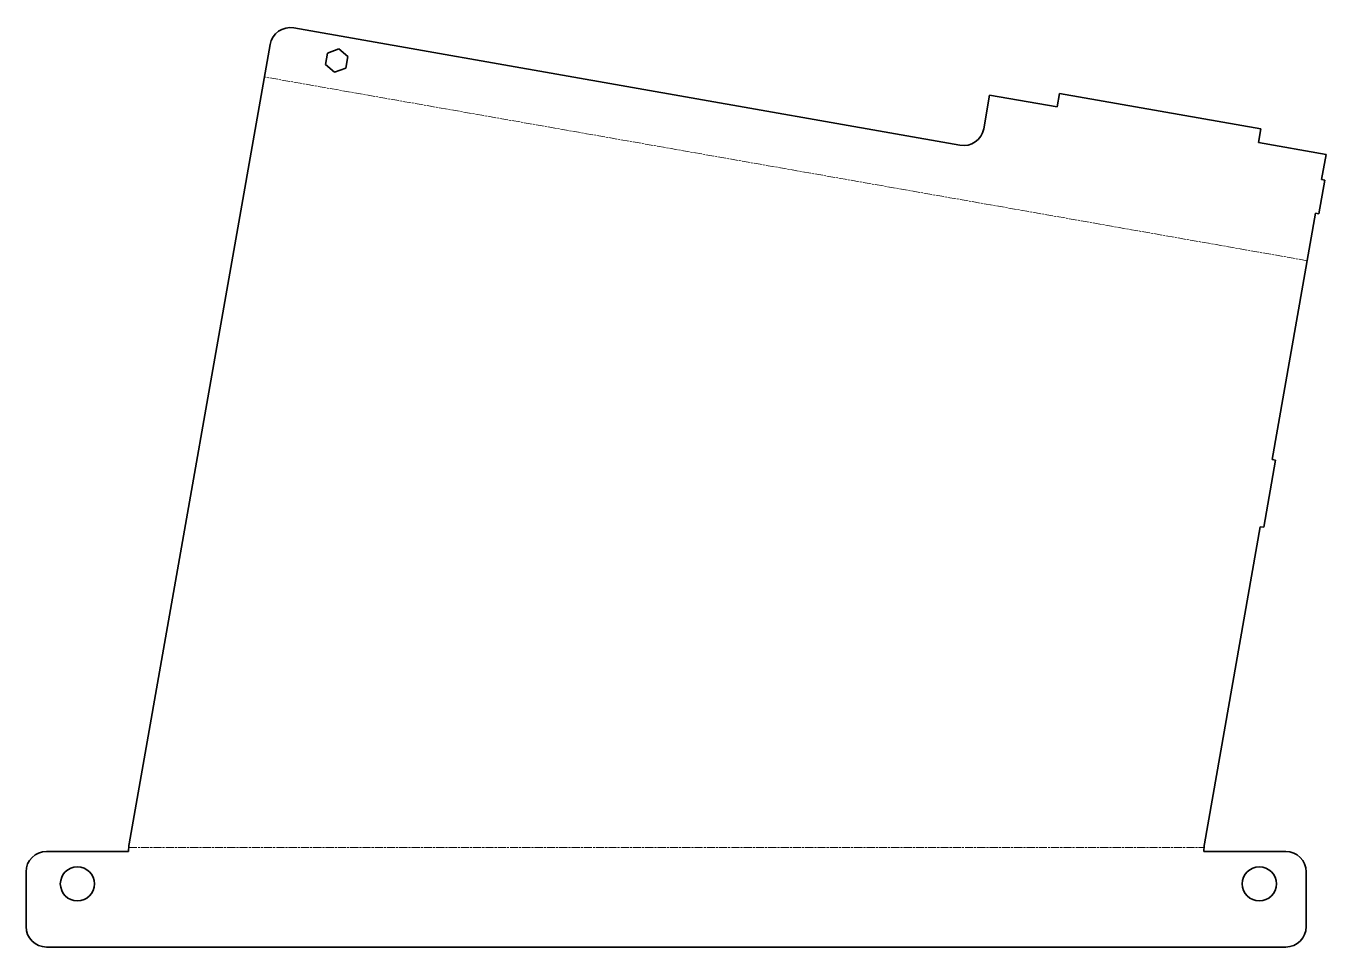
# Model space of a CAD drawing. Header units: inches. Extents: x 0 to 381, y 0 to 270.
import ezdxf

# ---------------------------------------------------------------- set-up
doc = ezdxf.new("R2010")
doc.units = ezdxf.units.IN
doc.header["$MEASUREMENT"] = 0
doc.linetypes.add('Chain', pattern=[13.68, 9.12, -1.14, 2.28, -1.14])
doc.layers.add('SIMUMAK Bend Centerline (ISO)', color=7, linetype='Chain', lineweight=9)
doc.layers.add('SIMUMAK Visible (ISO)', color=7, linetype='Continuous', lineweight=35)

# ---------------------------------------------------------------- blocks, each defined once
blk = doc.blocks.new('AMB-04-TAPDFR01_Sheet_3_AMB-04-TAPDFR01 (desplegada)')
at = {"layer": 'SIMUMAK Bend Centerline (ISO)', "ltscale": 0.263158}
for p, q in [((184.79, 66.4), (-120.5, 120.23)), ((-160.2, -105.55), (154.58, -105.55))]:
    blk.add_line(p, q, dxfattribs=at)
at = {"layer": 'SIMUMAK Visible (ISO)'}
for p, q in [((83.12, 100.2), (-111.87, 134.59)), ((-160.11, -104.42), (-118.83, 129.72)), ((-102.6, 123.83), (-102, 127.24)), ((-102, 127.24), (-98.74, 128.43)), ((-98.74, 128.43), (-96.09, 126.2)), ((-96.09, 126.2), (-96.69, 122.79)), ((-99.95, 121.6), (-102.6, 123.83)), ((-96.69, 122.79), (-99.95, 121.6)), ((91.8, 114.92), (90.07, 105.07)), ((111.6, 111.43), (91.8, 114.92)), ((112.29, 115.37), (111.6, 111.43)), ((112.29, 115.37), (171.19, 104.98)), ((170.49, 101.04), (171.19, 104.98)), ((190.29, 97.55), (170.49, 101.04)), ((190.29, 97.55), (188.98, 90.17)), ((189.97, 89.99), (188.23, 80.15)), ((188.98, 90.17), (189.97, 89.99)), ((187.25, 80.32), (174.52, 8.17)), ((188.23, 80.15), (187.25, 80.32)), ((175.51, 8), (172.04, -11.7)), ((174.52, 8.17), (175.51, 8)), ((171.05, -11.53), (154.67, -104.42)), ((172.04, -11.7), (171.05, -11.53)), ((-184.29, -106.68), (-160.29, -106.68)), ((154.5, -106.68), (178.5, -106.68)), ((-190.29, -128.68), (-190.29, -112.68)), ((184.5, -112.68), (184.5, -128.68)), ((178.5, -134.68), (-184.29, -134.68))]:
    blk.add_line(p, q, dxfattribs=at)
for centre in [(-175.24, -116.18), (170.76, -116.18)]:
    blk.add_circle(centre, 5, dxfattribs=at)
at = {"layer": 'SIMUMAK Visible (ISO)', "extrusion": (0, 0, -1)}
for centre, start, end in [((112.92, 128.68), 10, 100), ((184.29, -112.68), 0, 90), ((-178.5, -112.68), 90, 180), ((184.29, -128.68), 270, 0), ((-178.5, -128.68), 180, 270)]:
    blk.add_arc(centre, 6, start, end, dxfattribs=at)
at = {"layer": 'SIMUMAK Visible (ISO)'}
blk.add_arc((84.16, 106.11), 6, 260, 350, dxfattribs=at)
for points in [[(-160.29, -106.68), (-160.23, -105.92), (-160.17, -105.17), (-160.11, -104.42)], [(154.67, -104.42), (154.61, -105.17), (154.56, -105.92), (154.5, -106.68)]]:
    blk.add_open_spline(points, degree=3, dxfattribs=at)

msp = doc.modelspace()

# ---------------------------------------------------------------- block references
msp.add_blockref('AMB-04-TAPDFR01_Sheet_3_AMB-04-TAPDFR01 (desplegada)', (190.29, 134.68))

doc.saveas('drawing.dxf')
